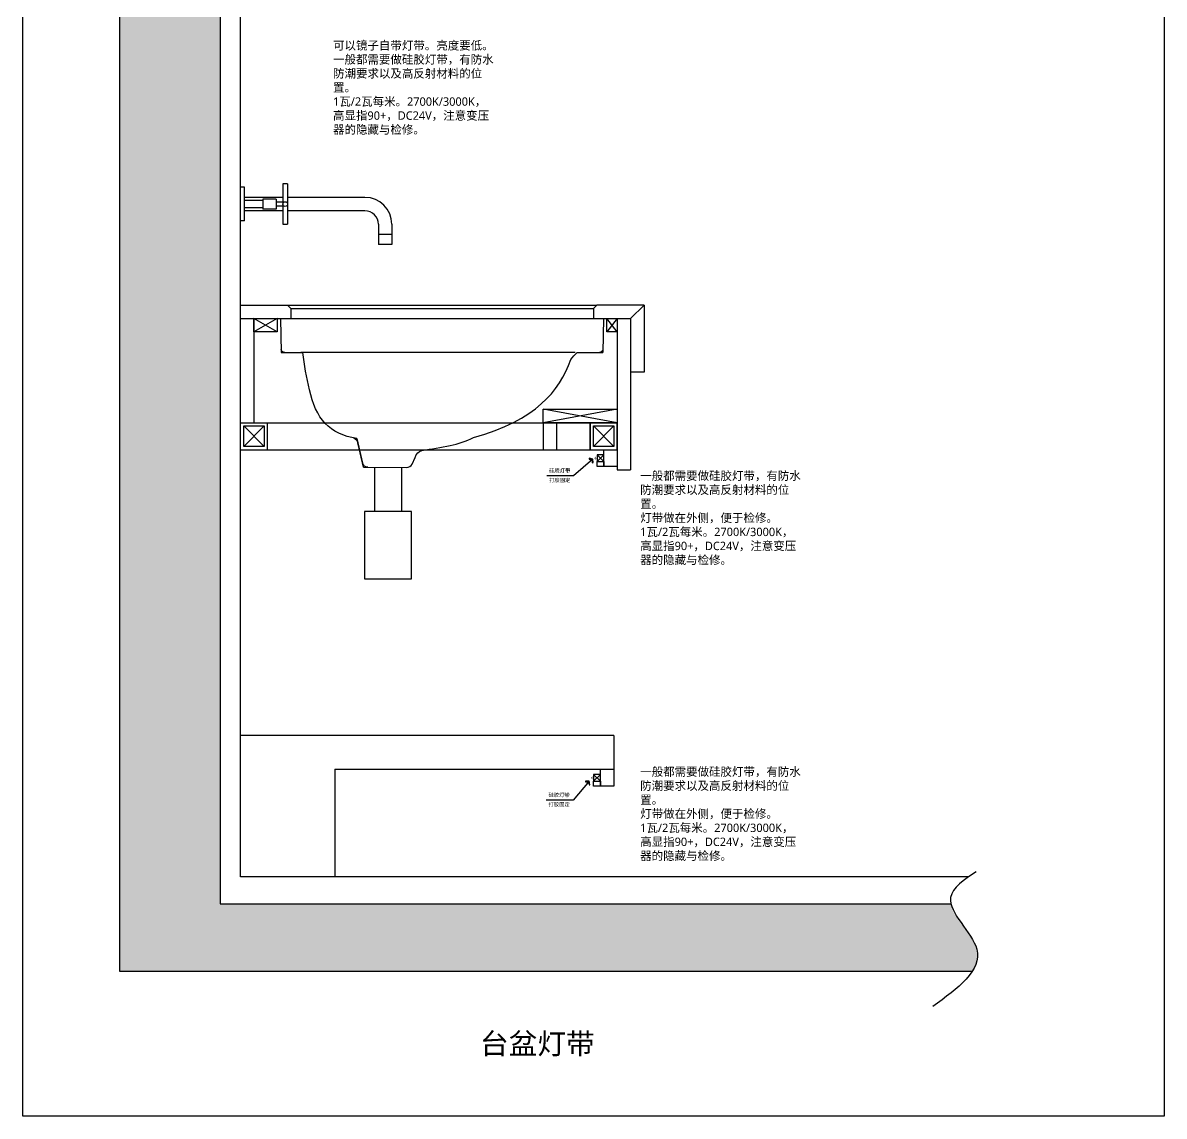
# Model space of a CAD drawing. Extents: x 11992 to 29481, y -6727 to 6811.
# Drawn here: x 25988 to 27684, y -1267 to 358 of the extents above; entities that cross this region are included whole.
import ezdxf

# ---------------------------------------------------------------- set-up
doc = ezdxf.new("R2010")
doc.units = 0
doc.header["$MEASUREMENT"] = 0
doc.linetypes.add('DASH', pattern=[0.35, 0.25, -0.1])
doc.layers.get('0').update_dxf_attribs({"color": 8, "linetype": 'CONTINUOUS'})
doc.layers.add('zoylight 1灯带', color=1, linetype='CONTINUOUS', lineweight=30)
doc.layers.add('zoylight 6节点', color=8, linetype='CONTINUOUS')
doc.styles.get("Standard").update_dxf_attribs({"font": 'arial.ttf'})
doc.styles.add('尺寸标注', font='ARCHS.SHX', dxfattribs={"width": 0.8})
doc.styles.add('文字', font='')
doc.styles.get('文字').set_extended_font_data('SimSun')
doc.dimstyles.new('海龍[布局]1：1', dxfattribs={"dimtxt": 2.25, "dimasz": 1, "dimexe": 1.5, "dimexo": 1, "dimgap": 1, "dimtad": 1, "dimdec": 0, "dimrnd": 5, "dimdsep": 46, "dimtxsty": '尺寸标注', "dimblk": 'ARCHTICK', "dimcen": 1, "dimclrd": 44, "dimclre": 44, "dimclrt": 2, "dimadec": 0, "dimazin": 2, "dimtfac": 1, "dimtdec": 4, "dimtix": 1, "dimtmove": 2, "dimatfit": 3, "dimldrblk": 'hl_arrow2', "dimfxl": 0, "dimtolj": 1, "dimarcsym": 0})

# ---------------------------------------------------------------- blocks, each defined once
blk = doc.blocks.new('硅胶灯带')
at = {"layer": 'zoylight 1灯带', "color": 6}
for p, q in [((5, 5), (-5, -5)), ((-5, 5), (5, -5))]:
    blk.add_line(p, q, dxfattribs=at)
blk.add_lwpolyline([(5, 5), (-5, 5), (-5, -5), (5, -5), (5, 5)], dxfattribs=at)
at = {"layer": 'zoylight 6节点', "color": 2, "const_width": 0.6}
for points in [[(-8.7, -0.1), (-6.5, 2)], [(-5, 0), (-8.7, -0.1)], [(-8.7, -0.1), (-6.5, -2.1)]]:
    blk.add_lwpolyline(points, dxfattribs=at)
blk = doc.blocks.new('_ArchTick')
at = {"color": 0, "linetype": 'ByBlock', "const_width": 0.15}
blk.add_lwpolyline([(-0.5, -0.5), (0.5, 0.5)], dxfattribs=at)
blk = doc.blocks.new('hl_arrow2')
at = {"color": 4}
blk.add_line((-0.22, 0), (-1, 0), dxfattribs=at)
blk.add_lwpolyline([(-0.22, 0), (-0.86, -0.69), (-0.65, -0.86), (0, 0), (-0.65, 0.86), (-0.86, 0.69)], close=True, dxfattribs=at)
for points in [[(-0.86, 0.69), (-0.65, 0.86), (-0.22, 0), (0, 0)], [(-0.86, -0.69), (-0.65, -0.86), (-0.22, 0), (0, 0)]]:
    blk.add_solid(points, dxfattribs=at)
blk = doc.blocks.new('ghghg')
at = {"layer": 'zoylight 6节点'}
h = blk.add_hatch(dxfattribs=at)
h.set_pattern_fill('钢筋混凝土', color=251, scale=5, style=0)
h.set_pattern_definition([(45, (-54481.562, 53508.498), (-17.6776695, 17.6776695), []), (50, (-54481.56, 53508.5), (71.72602, -6.275213), [7.5, -82.5]), (355, (-54481.56, 53508.5), (-13.87513, 75.21921), [6, -66]), (100.4514, (-54475.585, 53507.975), (57.85094, 68.943954), [6.37402, -70.11421]), (46.1842, (-54481.56, 53528.5), (106.7241, -16.5519), [11.25, -123.75]), (96.6356, (-54472.67, 53527.12), (93.46627, 97.41179), [9.56103, -105.1713]), (351.1842, (-54481.56, 53528.5), (93.4662, 97.41186), [9, -99]), (21, (-54471.56, 53523.5), (59.690705, -40.26189), [7.5, -82.5]), (326, (-54471.56, 53523.5), (24.33153, 72.515005), [6, -66]), (71.4514, (-54466.59, 53520.14), (84.02226, 32.25305), [6.37402, -70.11421]), (37.5, (-54481.562, 53508.498), (1.2159855, 33.289385), [0, -65.2, 0, -67, 0, -66.25]), (7.5, (-54481.562, 53508.498), (26.306954, 39.441171), [0, -38.2, 0, -63.7, 0, -25.25]), (327.5, (-54503.862, 53508.498), (53.382244, -2.255487), [0, -25, 0, -78, 0, -103.5]), (317.5, (-54513.86, 53508.5), (58.318617, 10.010498), [0, -32.5, 0, -51.8, 0, -73.5])])
h.paths.add_polyline_path([(-1403.1, 315.6), (-316.1, 315.6), (-318.7, 3435.6), (-1403.1, 3435.6)], flags=16)
h.paths.add_polyline_path([(-284.7, 215.6), (-282.8, 218.8), (-281.2, 222), (-279.8, 225.2), (-278.7, 228.4), (-277.9, 231.7), (-277.4, 235), (-277.2, 238.3), (-277.4, 241.7), (-277.9, 245.1), (-278.7, 248.5), (-279.9, 252), (-281.5, 255.5), (-283.3, 259.1), (-285.3, 262.6), (-287.6, 266.2), (-290, 269.8), (-292.6, 273.4), (-295.2, 277), (-297.9, 280.6), (-300.5, 284.2), (-303.1, 287.8), (-305.7, 291.4), (-308.1, 294.9), (-310.3, 298.5), (-312.4, 302), (-314.1, 305.5), (-315.6, 308.9), (-316.8, 312.3), (-317.6, 315.6), (-316.1, 315.6), (-318.7, 3435.6), (-320.1, 3435.6), (-317.4, 3438.7), (-314.9, 3441.7), (-312.6, 3444.7), (-310.5, 3447.8), (-308.6, 3450.9), (-307, 3454), (-305.6, 3457.1), (-304.5, 3460.3), (-303.7, 3463.5), (-303.1, 3466.7), (-302.8, 3470), (-302.9, 3473.3), (-303.3, 3476.6), (-304, 3479.9), (-305.1, 3483.3), (-306.5, 3486.7), (-308.2, 3490.2), (-310.1, 3493.7), (-312.2, 3497.2), (-314.6, 3500.7), (-317, 3504.2), (-319.5, 3507.7), (-322.1, 3511.2), (-324.7, 3514.8), (-327.3, 3518.3), (-329.9, 3521.8), (-332.3, 3525.3), (-334.6, 3528.8), (-336.7, 3532.2), (-338.6, 3535.6), (-1553.1, 3535.6), (-1553.1, 215.6)])
at = {"layer": 'zoylight 6节点', "color": 251}
for p, q in [((-1373.1, 355.6), (-1373.1, 3435.6)), ((-1367.1, 1380.6), (-1373.1, 1380.6)), ((-1367.1, 1330.6), (-1367.1, 1380.6)), ((-1310.1, 1385.6), (-1310.1, 1325.6)), ((-1303.1, 1385.6), (-1310.1, 1385.6)), ((-1303.1, 1385.6), (-1303.1, 1325.6)), ((-1310.1, 1365.6), (-1367.1, 1365.6)), ((-1340.1, 1361.1), (-1367.1, 1361.1)), ((-1340.1, 1363.1), (-1340.1, 1348.1)), ((-1320.1, 1363.1), (-1340.1, 1363.1)), ((-1320.1, 1363.1), (-1320.1, 1348.1)), ((-1310.1, 1358.6), (-1320.1, 1358.6)), ((-1188.1, 1365.6), (-1303.1, 1365.6)), ((-1340.1, 1350.1), (-1367.1, 1350.1)), ((-1310.1, 1345.6), (-1367.1, 1345.6)), ((-1320.1, 1348.1), (-1340.1, 1348.1)), ((-1310.1, 1352.6), (-1320.1, 1352.6)), ((-1188.1, 1345.6), (-1303.1, 1345.6)), ((-1367.1, 1330.6), (-1373.1, 1330.6)), ((-1310.1, 1325.6), (-1303.1, 1325.6)), ((-1168.1, 1325.6), (-1168.1, 1295.6)), ((-1148.1, 1325.6), (-1148.1, 1295.6)), ((-1148.1, 1310.6), (-1168.1, 1310.6)), ((-1148.1, 1295.6), (-1168.1, 1295.6)), ((-1373.1, 1205.6), (-1303.4, 1205.6)), ((-1303.4, 1205.6), (-843.4, 1205.6)), ((-1303.4, 1205.6), (-1298.4, 1200.6)), ((-843.4, 1205.6), (-848.4, 1200.6)), ((-773.1, 1205.6), (-843.4, 1205.6)), ((-793.1, 1185.6), (-773.1, 1205.6)), ((-773.1, 1205.6), (-773.1, 1105.6)), ((-1298.4, 1200.6), (-848.4, 1200.6)), ((-1298.4, 1200.6), (-1298.4, 1185.6)), ((-848.4, 1200.6), (-848.4, 1185.6)), ((-1373.1, 1185.6), (-1298.4, 1185.6)), ((-1353.1, 1185.6), (-1353.1, 1030.6)), ((-1318.4, 1185.6), (-1353.1, 1165.6)), ((-1318.4, 1165.6), (-1353.1, 1185.6)), ((-1353.1, 1185.6), (-1318.4, 1185.6)), ((-1353.1, 1165.6), (-1353.1, 1185.6)), ((-1318.4, 1185.6), (-1318.4, 1165.6)), ((-1313.4, 1185.6), (-833.4, 1185.6)), ((-1313.4, 1185.6), (-1312.5, 1135.1)), ((-848.4, 1185.6), (-793.1, 1185.6)), ((-833.4, 1185.6), (-834.4, 1135.1)), ((-813.1, 1185.6), (-828.4, 1165.6)), ((-813.1, 1165.6), (-828.4, 1185.6)), ((-828.4, 1185.6), (-813.1, 1185.6)), ((-828.4, 1165.6), (-828.4, 1185.6)), ((-813.1, 1185.6), (-813.1, 1165.6)), ((-793.1, 1185.6), (-793.1, 1105.6)), ((-1318.4, 1165.6), (-1353.1, 1165.6)), ((-813.1, 1165.6), (-828.4, 1165.6)), ((-813.1, 1165.6), (-813.1, 960.6)), ((-1312.5, 1135.1), (-1280.4, 1135.1)), ((-875.4, 1135), (-1283.6, 1135)), ((-773.1, 1105.6), (-793.1, 1105.6)), ((-793.1, 1105.6), (-793.1, 960.6)), ((-813.1, 1050.6), (-923.1, 1030.6)), ((-813.1, 1030.6), (-923.1, 1050.6)), ((-923.1, 1050.6), (-813.1, 1050.6)), ((-923.1, 1030.6), (-923.1, 1050.6)), ((-1373.1, 1030.6), (-903.1, 1030.6)), ((-1337.9, 1025.8), (-1368.3, 995.4)), ((-1368.3, 1025.8), (-1337.9, 995.4)), ((-1368.3, 1025.8), (-1337.9, 1025.8)), ((-1368.3, 995.4), (-1368.3, 1025.8)), ((-1337.9, 1025.8), (-1337.9, 995.4)), ((-1333.1, 990.6), (-1333.1, 1030.6)), ((-923.1, 1030.6), (-813.1, 1030.6)), ((-813.1, 1030.6), (-923.1, 1030.6)), ((-923.1, 1030.6), (-923.1, 990.6)), ((-903.1, 1030.6), (-903.1, 990.6)), ((-853.1, 1030.6), (-853.1, 990.6)), ((-853.1, 990.6), (-853.1, 1030.6)), ((-853.1, 1030.6), (-853.1, 990.6)), ((-813.1, 1030.6), (-853.1, 1030.6)), ((-817.9, 1025.8), (-848.3, 995.4)), ((-848.3, 1025.8), (-817.9, 995.4)), ((-848.3, 1025.8), (-817.9, 1025.8)), ((-848.3, 995.4), (-848.3, 1025.8)), ((-817.9, 1025.8), (-817.9, 995.4)), ((-813.1, 990.6), (-813.1, 1030.6)), ((-813.1, 990.6), (-813.1, 1030.6)), ((-1200.3, 1007.3), (-1191.6, 970.6)), ((-1190.2, 964.4), (-1200.3, 1007.3)), ((-1373.1, 990.6), (-1333.1, 990.6)), ((-1337.9, 995.4), (-1368.3, 995.4)), ((-1353.1, 990.6), (-903.1, 990.6)), ((-1333.1, 990.6), (-853.1, 990.6)), ((-853.1, 990.6), (-813.1, 990.6)), ((-853.1, 990.6), (-813.1, 990.6)), ((-817.9, 995.4), (-848.3, 995.4)), ((-1173.9, 964.4), (-1173.9, 898.8)), ((-1133.9, 964.3), (-1133.9, 898.8)), ((-813.1, 960.6), (-793.1, 960.6)), ((-1188.9, 898.8), (-1188.9, 798.8)), ((-1118.9, 898.8), (-1188.9, 898.8)), ((-1118.9, 798.8), (-1118.9, 898.8)), ((-1188.9, 798.8), (-1118.9, 798.8)), ((-818.1, 565.6), (-1373.1, 565.6)), ((-818.1, 565.6), (-818.1, 515.6)), ((-1233.1, 515.6), (-818.1, 515.6)), ((-1233.1, 515.6), (-1233.1, 355.6)), ((-291.6, 355.6), (-1373.1, 355.6))]:
    blk.add_line(p, q, dxfattribs=at)
at = {"layer": 'zoylight 6节点', "linetype": 'DASH', "ltscale": 100}
blk.add_line((-1081.2, 1185.6), (-1079.3, 1185.6), dxfattribs=at)
at = {"layer": 'zoylight 6节点', "color": 251}
for points in [[(-1696.7, 3824.3), (0, 3824.3), (0, 0), (-1696.7, 0)], [(-833.1, 990.6), (-813.1, 990.6), (-813.1, 965.4), (-833.1, 965.4)], [(-838.1, 515.6), (-818.1, 515.6), (-818.1, 490.4), (-838.1, 490.4)]]:
    blk.add_lwpolyline(points, close=True, dxfattribs=at)
for points in [[(-338.6, 3535.6), (-1553.1, 3535.6), (-1553.1, 215.6), (-284.7, 215.6)], [(-320.1, 3435.6), (-1403.1, 3435.6), (-1403.1, 315.6), (-317.6, 315.6)]]:
    blk.add_lwpolyline(points, dxfattribs=at)
at = {"layer": 'zoylight 6节点', "ltscale": 100}
for points in [[(-843.1, 973), (-833.1, 973), (-833.1, 965.4), (-843.1, 965.4)], [(-848.1, 498), (-838.1, 498), (-838.1, 490.4), (-848.1, 490.4)]]:
    blk.add_lwpolyline(points, close=True, dxfattribs=at)
at = {"layer": 'zoylight 6节点', "color": 251}
blk.add_circle((-1306.6, 1355.6), 3.5, dxfattribs=at)
for radius in [40, 20]:
    blk.add_arc((-1188.1, 1325.6), radius, 0, 90, dxfattribs=at)
for points in [[(-1307.4, 1135.1), (-1310.3, 1135.4), (-1312.2, 1137.2), (-1312.5, 1140.1)], [(-834.4, 1140.1), (-834.7, 1137.2), (-836.5, 1135.4), (-839.4, 1135.1)], [(-1204.6, 1008), (-1201.5, 1006.9), (-1199.5, 1004.5), (-1198.9, 1001.3)], [(-1183.9, 964.4), (-1187.7, 964.7), (-1190.5, 966.9), (-1191.6, 970.6)]]:
    blk.add_open_spline(points, degree=3, dxfattribs=at)
for points, knots in [([(-1200.3, 1007.4), (-1240.7, 1012.8), (-1261.4, 1037.4), (-1270.6, 1079.6), (-1274.9, 1097.9), (-1278.2, 1116.4), (-1280.4, 1135.1)], [0, 0, 0, 0, 1, 1, 1, 2, 2, 2, 2]), ([(-1061.2, 996.9), (-1049.3, 999.2), (-1037.7, 1003.1), (-1026.8, 1008.5), (-933, 1035.4), (-900, 1076.3), (-882, 1124.8), (-880, 1127.1), (-874.7, 1132.9), (-872.6, 1135.1), (-872.6, 1135.1), (-834.4, 1135.1), (-834.4, 1135.1)], [0, 0, 0, 0, 1, 1, 1, 2, 2, 2, 3, 3, 3, 4, 4, 4, 4]), ([(-1190.2, 964.4), (-1190.2, 964.4), (-1126.2, 964.3), (-1126.2, 964.3), (-1122.9, 964.5), (-1119.3, 966.2), (-1117.9, 969.1), (-1117.9, 969.1), (-1113.5, 979), (-1113.5, 979), (-1111.3, 984.4), (-1108.8, 988.3), (-1103.3, 989.4), (-1089.3, 991.6), (-1075.2, 994.2), (-1061.2, 996.9)], [0, 0, 0, 0, 1, 1, 1, 2, 2, 2, 3, 3, 3, 4, 4, 4, 5, 5, 5, 5])]:
    blk.add_open_spline(points, degree=3, knots=knots, dxfattribs=at)
blk.add_spline([(-279.7, 363.4), (-317.4, 325.1), (-278.6, 248.2), (-343.7, 163.1)], degree=3, dxfattribs=at)
at = {"layer": 'zoylight 6节点'}
for p in [(-838.1, 978), (-843.1, 503)]:
    blk.add_blockref('硅胶灯带', p, dxfattribs=at)
at = {"layer": 'zoylight 6节点', "color": 8, "attachment_point": 1}
for s, insert, char_height, width in [('{\\fMicrosoft YaHei|b0|i0|c134|p34;\\C4;可以镜子自带灯带。亮度要低。\\P一般都需要做硅胶灯带，有防水防潮要求以及高反射材料的位置。\\P1瓦/2瓦每米。2700K/3000K，\\P高显指90+，DC24V，注意变压器的隐藏与检修。}', (-1235.5, 1597.6), 12.5, 243.229), ('{\\fMicrosoft YaHei|b0|i0|c134|p34;\\C4;一般都需要做硅胶灯带，有防水防潮要求以及高反射材料的位置。\\P灯带做在外侧，便于检修。\\P1瓦/2瓦每米。2700K/3000K，\\P高显指90+，DC24V，注意变压器的隐藏与检修。}', (-778.9, 958), 12.5, 243.229), ('{\\fMicrosoft YaHei|b0|i0|c134|p34;\\C4;一般都需要做硅胶灯带，有防水防潮要求以及高反射材料的位置。\\P灯带做在外侧，便于检修。\\P1瓦/2瓦每米。2700K/3000K，\\P高显指90+，DC24V，注意变压器的隐藏与检修。}', (-778.9, 518.2), 12.5, 243.229), ('{\\fMicrosoft YaHei|b0|i0|c134|p34;\\C4;台盆灯带}', (-1017.1, 123.4), 31.25, 482.138)]:
    blk.add_mtext(s, dxfattribs=dict(at, insert=insert, char_height=char_height, width=width))
at = {"layer": 'zoylight 6节点', "char_height": 5.62, "attachment_point": 1, "style": '文字'}
for s, insert in [('{\\C3;硅胶灯带}', (-914.3, 962.3)), ('{\\C3;打胶固定}', (-914.3, 948.1)), ('{\\C3;硅胶灯带}', (-915.2, 480.3)), ('{\\C3;打胶固定}', (-915.2, 466.1))]:
    blk.add_mtext(s, dxfattribs=dict(at, insert=insert))
at = {"layer": 'zoylight 6节点'}
for points in [[(-849.4, 976.7), (-877.9, 951.7), (-917.9, 951.7)], [(-854.7, 497.8), (-878.7, 469.7), (-918.8, 469.7)]]:
    blk.add_leader(points, dimstyle='海龍[布局]1：1', override={"dimasz": 5, "dimclrd": 4}, dxfattribs=at)

msp = doc.modelspace()

# ---------------------------------------------------------------- block references
at = {"layer": 'zoylight 6节点'}
msp.add_blockref('ghghg', (27684.3, -1266.8), dxfattribs=at)

doc.saveas('drawing.dxf')
